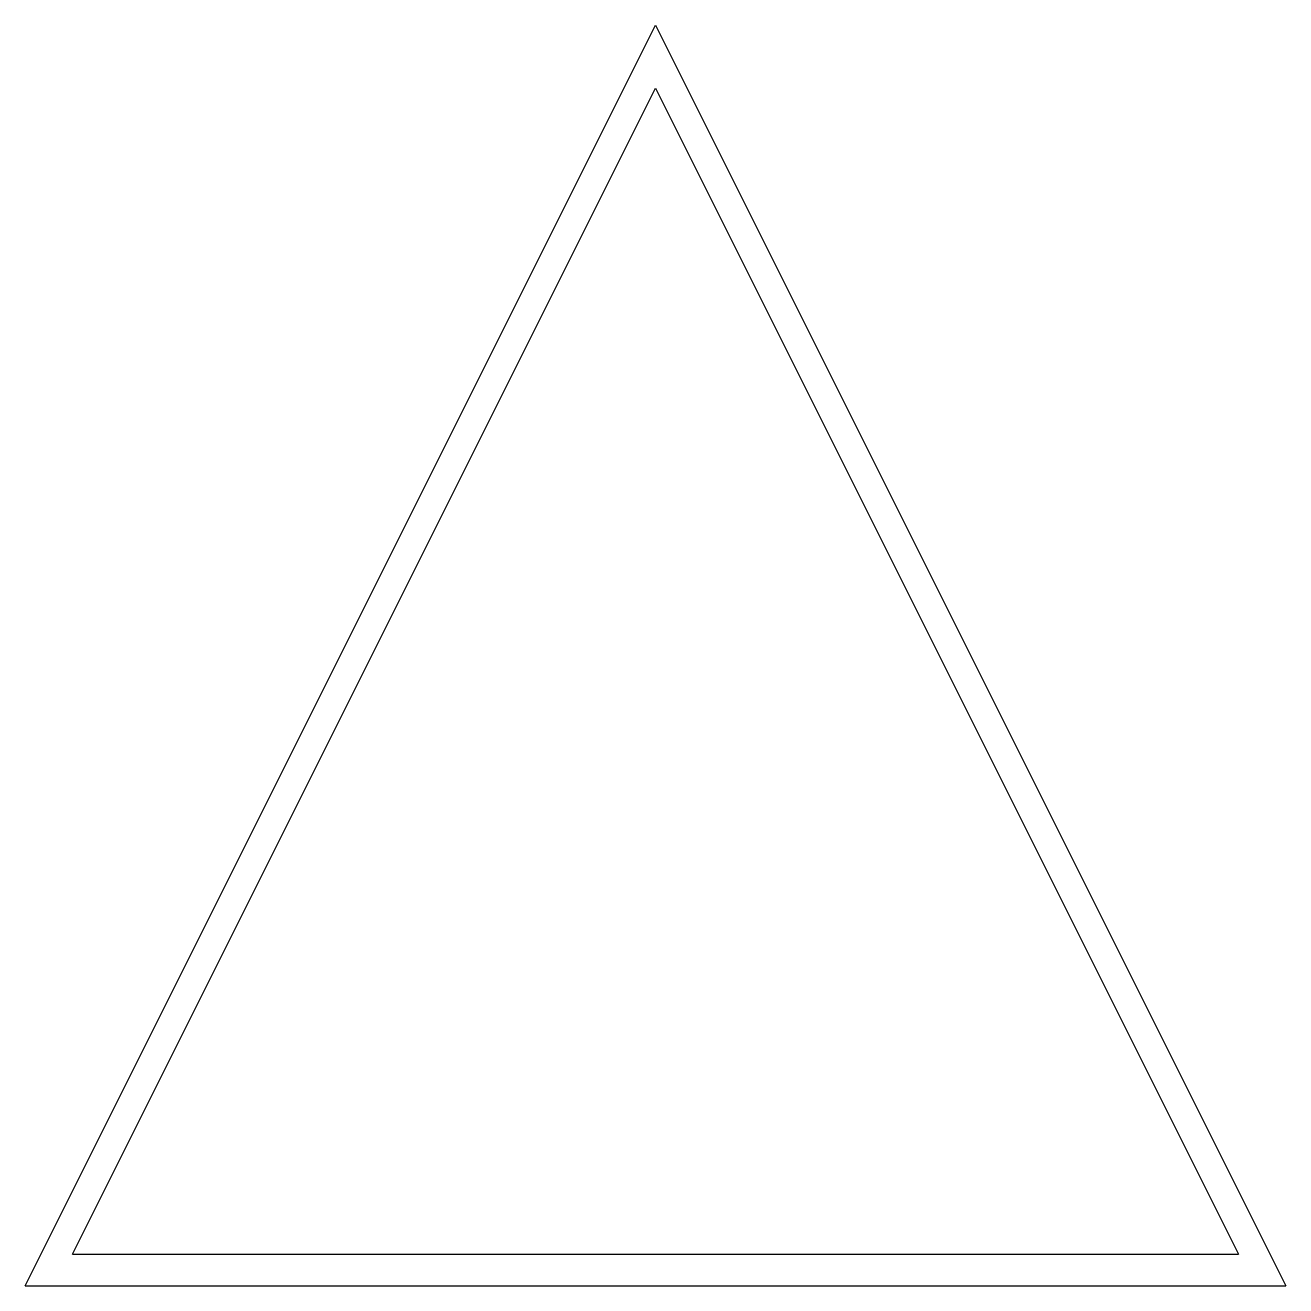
# Model space of a CAD drawing. Extents: x -4 to 4, y -4 to 4.
import ezdxf

# ---------------------------------------------------------------- set-up
doc = ezdxf.new("R2010")
doc.units = 0
doc.header["$MEASUREMENT"] = 0
doc.layers.get('0').update_dxf_attribs({"color": 30, "linetype": 'CONTINUOUS'})

msp = doc.modelspace()

# ---------------------------------------------------------------- linework, layer by layer
for p, q in [((-4, -4), (0, 4)), ((0, 4), (4, -4)), ((-3.7, -3.8), (0, 3.6)), ((0, 3.6), (3.7, -3.8)), ((-3.7, -3.8), (3.7, -3.8)), ((-4, -4), (4, -4))]:
    msp.add_line(p, q)

doc.saveas('drawing.dxf')
